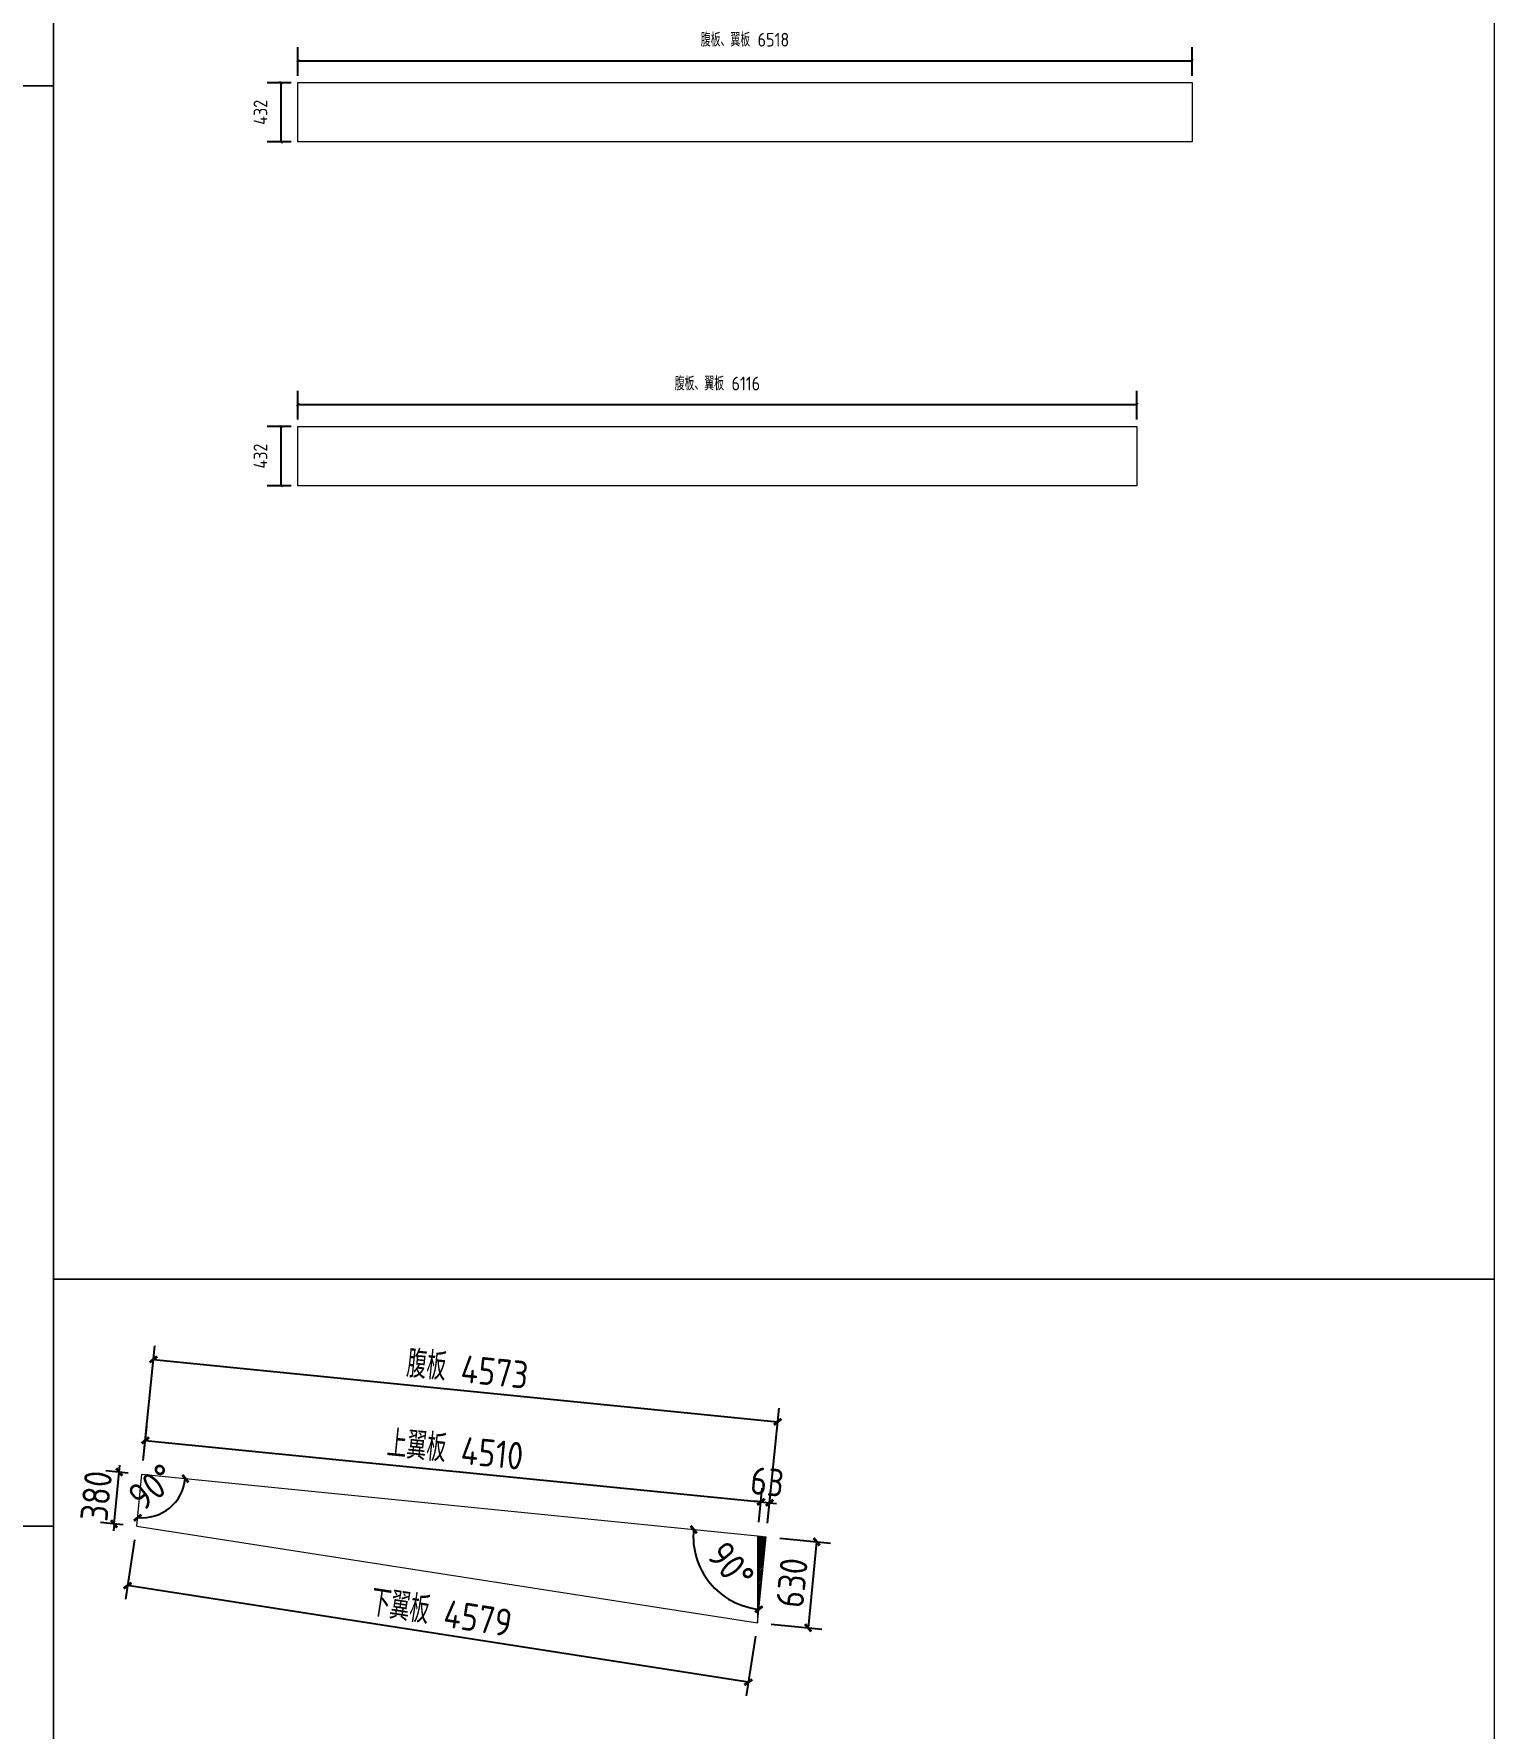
# Model space of a CAD drawing. Extents: x 485428 to 797698, y 56414 to 211814.
# Drawn here: x 778145 to 788788, y 122143 to 134492 of the extents above; entities that cross this region are included whole.
import ezdxf

# ---------------------------------------------------------------- set-up
doc = ezdxf.new("R2010")
doc.units = 0
doc.header["$LTSCALE"] = 1000
doc.header["$MEASUREMENT"] = 0
doc.styles.get("Standard").update_dxf_attribs({"font": 'gbenor.shx', "bigfont": 'gbcbig.shx'})
doc.dimstyles.get("Standard").update_dxf_attribs({"dimscale": 100, "dimtxt": 2, "dimasz": 0.4, "dimexe": 0.5, "dimexo": 1, "dimgap": 0.5, "dimtad": 1, "dimdec": 0, "dimzin": 0, "dimdsep": 46, "dimtxsty": 'Standard', "dimblk": 'ARCHTICK', "dimcen": 0.09, "dimadec": 0, "dimazin": 0, "dimtfac": 1, "dimtdec": 0, "dimtix": 1, "dimtmove": 2, "dimatfit": 3, "dimfxl": 1, "dimtolj": 1, "dimtzin": 0, "dimarcsym": 0})

# ---------------------------------------------------------------- blocks, each defined once
blk = doc.blocks.new('_ArchTick')
at = {"color": 0, "linetype": 'ByBlock', "const_width": 0.4}
blk.add_lwpolyline([(-0.5, -0.5), (0.5, 0.5)], dxfattribs=at)
blk = doc.blocks.new('*D3036')
at = {"color": 3, "lineweight": -2}
for p, q in [((780019, 134136), (779846, 134136)), ((779946, 133704), (779946, 134136)), ((780019, 133704), (779846, 133704))]:
    blk.add_line(p, q, dxfattribs=at)
at = {"layer": 'Defpoints', "color": 0}
for p in [(779946, 134136), (780069, 134136), (780069, 133704)]:
    blk.add_point(p, dxfattribs=at)
at = {"color": 3, "lineweight": -2, "xscale": 20, "yscale": 20, "zscale": 20}
for p, rotation in [((779946, 134136), 90), ((779946, 133704), 270)]:
    blk.add_blockref('_ArchTick', p, dxfattribs=dict(at, rotation=rotation))
at = {"color": 0, "lineweight": 15, "insert": (779796, 133920), "char_height": 100, "attachment_point": 5, "rotation": 90}
blk.add_mtext('\\A1;432', dxfattribs=at)
blk = doc.blocks.new('*D3037')
at = {"color": 3, "lineweight": -2}
for p, q in [((780069, 134186), (780069, 134396)), ((786587, 134186), (786587, 134396)), ((780069, 134296), (786587, 134296))]:
    blk.add_line(p, q, dxfattribs=at)
at = {"layer": 'Defpoints', "color": 0}
for p in [(786587, 134296), (780069, 134136), (786587, 134136)]:
    blk.add_point(p, dxfattribs=at)
at = {"color": 3, "lineweight": -2, "xscale": 20, "yscale": 20, "zscale": 20, "rotation": 180}
blk.add_blockref('_ArchTick', (780069, 134296), dxfattribs=at)
at = {"color": 3, "lineweight": -2, "xscale": 20, "yscale": 20, "zscale": 20}
blk.add_blockref('_ArchTick', (786587, 134296), dxfattribs=at)
at = {"color": 0, "lineweight": 15, "insert": (783328, 134449), "char_height": 100, "attachment_point": 5}
blk.add_mtext('\\A1;腹板、翼板 6518', dxfattribs=at)
blk = doc.blocks.new('*D3038')
at = {"color": 3, "lineweight": -2}
for p, q in [((780019, 131630), (779846, 131630)), ((779946, 131198), (779946, 131630)), ((780019, 131198), (779846, 131198))]:
    blk.add_line(p, q, dxfattribs=at)
at = {"layer": 'Defpoints', "color": 0}
for p in [(779946, 131630), (780069, 131630), (780069, 131198)]:
    blk.add_point(p, dxfattribs=at)
at = {"color": 3, "lineweight": -2, "xscale": 20, "yscale": 20, "zscale": 20}
for p, rotation in [((779946, 131630), 90), ((779946, 131198), 270)]:
    blk.add_blockref('_ArchTick', p, dxfattribs=dict(at, rotation=rotation))
at = {"color": 0, "lineweight": 15, "insert": (779796, 131414), "char_height": 100, "attachment_point": 5, "rotation": 90}
blk.add_mtext('\\A1;432', dxfattribs=at)
blk = doc.blocks.new('*D3039')
at = {"color": 3, "lineweight": -2}
for p, q in [((780069, 131680), (780069, 131890)), ((786185, 131680), (786185, 131890)), ((780069, 131790), (786185, 131790))]:
    blk.add_line(p, q, dxfattribs=at)
at = {"layer": 'Defpoints', "color": 0}
for p in [(786185, 131790), (780069, 131630), (786185, 131630)]:
    blk.add_point(p, dxfattribs=at)
at = {"color": 3, "lineweight": -2, "xscale": 20, "yscale": 20, "zscale": 20, "rotation": 180}
blk.add_blockref('_ArchTick', (780069, 131790), dxfattribs=at)
at = {"color": 3, "lineweight": -2, "xscale": 20, "yscale": 20, "zscale": 20}
blk.add_blockref('_ArchTick', (786185, 131790), dxfattribs=at)
at = {"color": 0, "lineweight": 15, "insert": (783127, 131943), "char_height": 100, "attachment_point": 5}
blk.add_mtext('\\A1;腹板、翼板 6116', dxfattribs=at)
blk = doc.blocks.new('*D3044')
at = {"color": 0, "lineweight": -2}
blk.add_arc((783482, 123538), 531, 174.2894, 264.2894, dxfattribs=at)
at = {"layer": 'Defpoints', "color": 0}
for p in [(778932, 123993), (783419, 123544), (783482, 123538), (782998, 123319), (783419, 122911)]:
    blk.add_point(p, dxfattribs=at)
at = {"color": 0, "lineweight": -2, "xscale": 50, "yscale": 50, "zscale": 50}
for p, rotation in [((782954, 123590), 84.28940686250164), ((783429, 123009), 354.2894068624921)]:
    blk.add_blockref('_ArchTick', p, dxfattribs=dict(at, rotation=rotation))
at = {"color": 0, "lineweight": 15, "insert": (783226, 123328), "char_height": 200, "attachment_point": 5, "rotation": 309.2894}
blk.add_mtext('\\A1;90°', dxfattribs=at)
blk = doc.blocks.new('*D3045')
at = {"color": 3, "lineweight": -2}
for p, q in [((778833, 124002), (778668, 124019)), ((778729, 123631), (778767, 124009)), ((778767, 124009), (778772, 124059)), ((778795, 123624), (778630, 123641)), ((778729, 123631), (778724, 123581))]:
    blk.add_line(p, q, dxfattribs=at)
at = {"layer": 'Defpoints', "color": 0}
for p in [(778767, 124009), (778932, 123993), (778894, 123614)]:
    blk.add_point(p, dxfattribs=at)
at = {"color": 3, "lineweight": -2, "xscale": 50, "yscale": 50, "zscale": 50}
for p, rotation in [((778767, 124009), 264.2894068624873), ((778729, 123631), 84.2894068624873)]:
    blk.add_blockref('_ArchTick', p, dxfattribs=dict(at, rotation=rotation))
at = {"color": 0, "lineweight": 15, "insert": (778599, 123835), "char_height": 200, "attachment_point": 5, "rotation": 84.2894}
blk.add_mtext('\\A1;380', dxfattribs=at)
blk = doc.blocks.new('*D3043')
at = {"color": 3, "lineweight": -2}
for p, q in [((778942, 124092), (778967, 124340)), ((778957, 124240), (783444, 123792)), ((783429, 123643), (783454, 123891))]:
    blk.add_line(p, q, dxfattribs=at)
at = {"layer": 'Defpoints', "color": 0}
for p in [(778932, 123993), (783444, 123792), (783419, 123544)]:
    blk.add_point(p, dxfattribs=at)
at = {"color": 3, "lineweight": -2, "xscale": 50, "yscale": 50, "zscale": 50}
for p, rotation in [((778957, 124240), 174.2894068625015), ((783444, 123792), 354.2894068625014)]:
    blk.add_blockref('_ArchTick', p, dxfattribs=dict(at, rotation=rotation))
at = {"color": 0, "lineweight": 15, "insert": (781216, 124172), "char_height": 200, "attachment_point": 5, "rotation": 354.2894}
blk.add_mtext('\\A1;上翼板 4510', dxfattribs=at)
blk = doc.blocks.new('*D3046')
at = {"color": 3, "lineweight": -2}
for p, q in [((783429, 123643), (783454, 123891)), ((783492, 123637), (783517, 123885)), ((783444, 123792), (783394, 123797)), ((783444, 123792), (783507, 123785)), ((783507, 123785), (783557, 123780))]:
    blk.add_line(p, q, dxfattribs=at)
at = {"layer": 'Defpoints', "color": 0}
for p in [(783507, 123785), (783419, 123544), (783482, 123538)]:
    blk.add_point(p, dxfattribs=at)
at = {"color": 3, "lineweight": -2, "xscale": 50, "yscale": 50, "zscale": 50}
for p, rotation in [((783444, 123792), 354.2894068624174), ((783507, 123785), 174.2894068624174)]:
    blk.add_blockref('_ArchTick', p, dxfattribs=dict(at, rotation=rotation))
at = {"color": 0, "lineweight": 15, "insert": (783490, 123938), "char_height": 200, "attachment_point": 5, "rotation": 354.2894}
blk.add_mtext('\\A1;63', dxfattribs=at)
blk = doc.blocks.new('*D3047')
at = {"color": 3, "lineweight": -2}
for p, q in [((778942, 124092), (779026, 124929)), ((779016, 124830), (783566, 124375)), ((783492, 123637), (783576, 124474))]:
    blk.add_line(p, q, dxfattribs=at)
at = {"layer": 'Defpoints', "color": 0}
for p in [(783566, 124375), (778932, 123993), (783482, 123538)]:
    blk.add_point(p, dxfattribs=at)
at = {"color": 3, "lineweight": -2, "xscale": 50, "yscale": 50, "zscale": 50}
for p, rotation in [((779016, 124830), 174.289406862498), ((783566, 124375), 354.289406862498)]:
    blk.add_blockref('_ArchTick', p, dxfattribs=dict(at, rotation=rotation))
at = {"color": 0, "lineweight": 15, "insert": (781306, 124758), "char_height": 200, "attachment_point": 5, "rotation": 354.2894}
blk.add_mtext('\\A1;腹板 4573', dxfattribs=at)
blk = doc.blocks.new('*D3048')
at = {"color": 3, "lineweight": -2}
for p, q in [((778879, 123516), (778812, 123082)), ((783352, 122477), (778827, 123181)), ((783404, 122812), (783337, 122379))]:
    blk.add_line(p, q, dxfattribs=at)
at = {"layer": 'Defpoints', "color": 0}
for p in [(778894, 123614), (778827, 123181), (783419, 122911)]:
    blk.add_point(p, dxfattribs=at)
at = {"color": 3, "lineweight": -2, "xscale": 50, "yscale": 50, "zscale": 50}
for p, rotation in [((778827, 123181), 171.1606204450694), ((783352, 122477), 351.1606204450694)]:
    blk.add_blockref('_ArchTick', p, dxfattribs=dict(at, rotation=rotation))
at = {"color": 0, "lineweight": 15, "insert": (781114, 122984), "char_height": 200, "attachment_point": 5, "rotation": 351.1606}
blk.add_mtext('\\A1;下翼板 4579', dxfattribs=at)
blk = doc.blocks.new('*D3049')
at = {"color": 3, "lineweight": -2}
for p, q in [((783582, 123528), (783950, 123491)), ((783850, 123501), (783788, 122874)), ((783519, 122901), (783887, 122864))]:
    blk.add_line(p, q, dxfattribs=at)
at = {"layer": 'Defpoints', "color": 0}
for p in [(783482, 123538), (783419, 122911), (783788, 122874)]:
    blk.add_point(p, dxfattribs=at)
at = {"color": 3, "lineweight": -2, "xscale": 50, "yscale": 50, "zscale": 50}
for p, rotation in [((783850, 123501), 84.28940686249801), ((783788, 122874), 264.289406862498)]:
    blk.add_blockref('_ArchTick', p, dxfattribs=dict(at, rotation=rotation))
at = {"color": 0, "lineweight": 15, "insert": (783670, 123202), "char_height": 200, "attachment_point": 5, "rotation": 84.2894}
blk.add_mtext('\\A1;630', dxfattribs=at)
blk = doc.blocks.new('*D3269')
at = {"color": 0, "lineweight": -2}
blk.add_arc((778932, 123993), 318, 264.2894, 354.2894, dxfattribs=at)
at = {"layer": 'Defpoints', "color": 0}
for p in [(778932, 123993), (778932, 123993), (779063, 123703), (778894, 123614), (783419, 123544)]:
    blk.add_point(p, dxfattribs=at)
at = {"color": 0, "lineweight": -2, "xscale": 50, "yscale": 50, "zscale": 50}
for p, rotation in [((779249, 123961), 84.28940686250081), ((778901, 123676), 174.2894068624884)]:
    blk.add_blockref('_ArchTick', p, dxfattribs=dict(at, rotation=rotation))
at = {"color": 0, "lineweight": 15, "insert": (779007, 123901), "char_height": 200, "attachment_point": 5, "rotation": 39.2894}
blk.add_mtext('\\A1;90°', dxfattribs=at)

msp = doc.modelspace()

# ---------------------------------------------------------------- hatches: boundary and pattern name
at = {"lineweight": 15}
h = msp.add_hatch(dxfattribs=at)
h.set_pattern_fill('ANSI31', color=256, scale=5, style=0)
h.set_pattern_definition([(45, (73632.461, -26506.354), (-5.61266008, 5.61266008), [])])
h.paths.add_polyline_path([(783482.1, 123537.6), (783419.4, 123543.8), (783419.4, 122910.8)])

# ---------------------------------------------------------------- linework, layer by layer
for p, q in [((780068.8, 134136.5), (786586.8, 134136.5)), ((780068.8, 133704.5), (780068.8, 134136.5)), ((786586.8, 134136.5), (786586.8, 133704.5)), ((786586.8, 133704.5), (780068.8, 133704.5)), ((780068.8, 131629.9), (786184.8, 131629.9)), ((780068.8, 131197.9), (780068.8, 131629.9)), ((786184.8, 131629.9), (786184.8, 131197.9)), ((786184.8, 131197.9), (780068.8, 131197.9)), ((778894.4, 123614.4), (778932.2, 123992.5)), ((778932.2, 123992.5), (783419.4, 123543.8)), ((778894.4, 123614.4), (783419.4, 122910.8)), ((783419.4, 123543.8), (783482.1, 123537.6)), ((783419.4, 122910.8), (783482.1, 123537.6))]:
    msp.add_line(p, q, dxfattribs=at)
at = {"color": 2, "lineweight": 15}
msp.add_line((783419.4, 123543.8), (783419.4, 122910.8), dxfattribs=at)
at = {"lineweight": 15}
for points in [[(763438.1, 144614.2), (778288.1, 144614.2), (778288.1, 134114.2), (763438.1, 134114.2)], [(778288.1, 140264.2), (788788.1, 140264.2), (788788.1, 125414.2), (778288.1, 125414.2)], [(763438.1, 134114.2), (778288.1, 134114.2), (778288.1, 123614.2), (763438.1, 123614.2)], [(778288.1, 125414.2), (788788.1, 125414.2), (788788.1, 110564.2), (778288.1, 110564.2)], [(763438.1, 123614.2), (778288.1, 123614.2), (778288.1, 113114.2), (763438.1, 113114.2)]]:
    msp.add_lwpolyline(points, close=True, dxfattribs=at)

# ---------------------------------------------------------------- dimensions: what is measured, and where the dimension line sits
for p1, p2, distance, text, override, picture, middle in [((780068.8, 134136.5), (786586.8, 134136.5), 159.7, '腹板、翼板 6518', {"dimtxt": 1, "dimasz": 0.2, "dimexe": 1, "dimexo": 0.5, "dimgap": 1, "dimclrd": 3, "dimclre": 3}, '*D3037', (783327.8, 134449.5)), ((780068.8, 131629.9), (786184.8, 131629.9), 159.7, '腹板、翼板 6116', {"dimtxt": 1, "dimasz": 0.2, "dimexe": 1, "dimexo": 0.5, "dimgap": 1, "dimclrd": 3, "dimclre": 3}, '*D3039', (783126.8, 131942.9)), ((778932.2, 123992.5), (783482.1, 123537.6), 841.3, '腹板 4573', {"dimtxt": 2, "dimasz": 0.5, "dimexe": 1, "dimexo": 1, "dimclrd": 3, "dimclre": 3}, '*D3047', (781306.5, 124758)), ((778932.2, 123992.5), (783419.4, 123543.8), 249.2, '上翼板 4510', {"dimtxt": 2, "dimasz": 0.5, "dimexe": 1, "dimexo": 1, "dimclrd": 3, "dimclre": 3}, '*D3043', (781216.2, 124171.9)), ((783419.4, 122910.8), (778894.4, 123614.4), 438.5, '下翼板 4579', {"dimtxt": 2, "dimasz": 0.5, "dimexe": 1, "dimexo": 1, "dimclrd": 3, "dimclre": 3}, '*D3048', (781113.6, 122984))]:
    dim = msp.add_aligned_dim(p1=p1, p2=p2, distance=distance, text=text, dimstyle='Standard', override=override, dxfattribs=at)
    dim.commit()
    dim.dimension.update_dxf_attribs({"geometry": picture, "text_midpoint": middle})
for p1, p2, distance, override, picture, middle in [((780068.8, 133704.5), (780068.8, 134136.5), 122.5, {"dimtxt": 1, "dimasz": 0.2, "dimexe": 1, "dimexo": 0.5, "dimgap": 1, "dimclrd": 3, "dimclre": 3}, '*D3036', (779796.2, 133920.5)), ((780068.8, 131197.9), (780068.8, 131629.9), 122.5, {"dimtxt": 1, "dimasz": 0.2, "dimexe": 1, "dimexo": 0.5, "dimgap": 1, "dimclrd": 3, "dimclre": 3}, '*D3038', (779796.2, 131413.9)), ((778894.4, 123614.4), (778932.2, 123992.5), 165.8, {"dimtxt": 2, "dimasz": 0.5, "dimexe": 1, "dimexo": 1, "dimclrd": 3, "dimclre": 3}, '*D3045', (778599, 123834.9)), ((783482.1, 123537.6), (783419.4, 122910.8), 370.2, {"dimtxt": 2, "dimasz": 0.5, "dimexe": 1, "dimexo": 1, "dimclrd": 3, "dimclre": 3}, '*D3049', (783669.9, 123202.2))]:
    dim = msp.add_aligned_dim(p1=p1, p2=p2, distance=distance, dimstyle='Standard', override=override, dxfattribs=at)
    dim.commit()
    dim.dimension.update_dxf_attribs({"geometry": picture, "text_midpoint": middle})
at = {"color": 1, "lineweight": 15}
for base, line1, picture, middle in [((779063.1, 123702.5), ((778894.4, 123614.4), (778932.2, 123992.5)), '*D3269', (779007.1, 123901.1)), ((782998, 123319.1), ((783419.4, 122910.8), (783482.1, 123537.6)), '*D3044', (783225.8, 123327.9))]:
    dim = msp.add_angular_dim_2l(base=base, line1=line1, line2=((778932.2, 123992.5), (783419.4, 123543.8)), dimstyle='Standard', override={"dimtxt": 2, "dimasz": 0.5, "dimgap": 1}, dxfattribs=at)
    dim.commit()
    dim.dimension.update_dxf_attribs({"geometry": picture, "text_midpoint": middle})
at = {"lineweight": 15}
dim = msp.add_linear_dim(base=(783506.9, 123785.5), p1=(783419.4, 123543.8), p2=(783482.1, 123537.6), angle=174.28941, dimstyle='Standard', override={"dimtxt": 2, "dimasz": 0.5, "dimexe": 1, "dimexo": 1, "dimclrd": 3, "dimclre": 3}, dxfattribs=at)
dim.commit()
dim.dimension.update_dxf_attribs({"geometry": '*D3046', "text_midpoint": (783490.5, 123937.9)})

doc.saveas('drawing.dxf')
